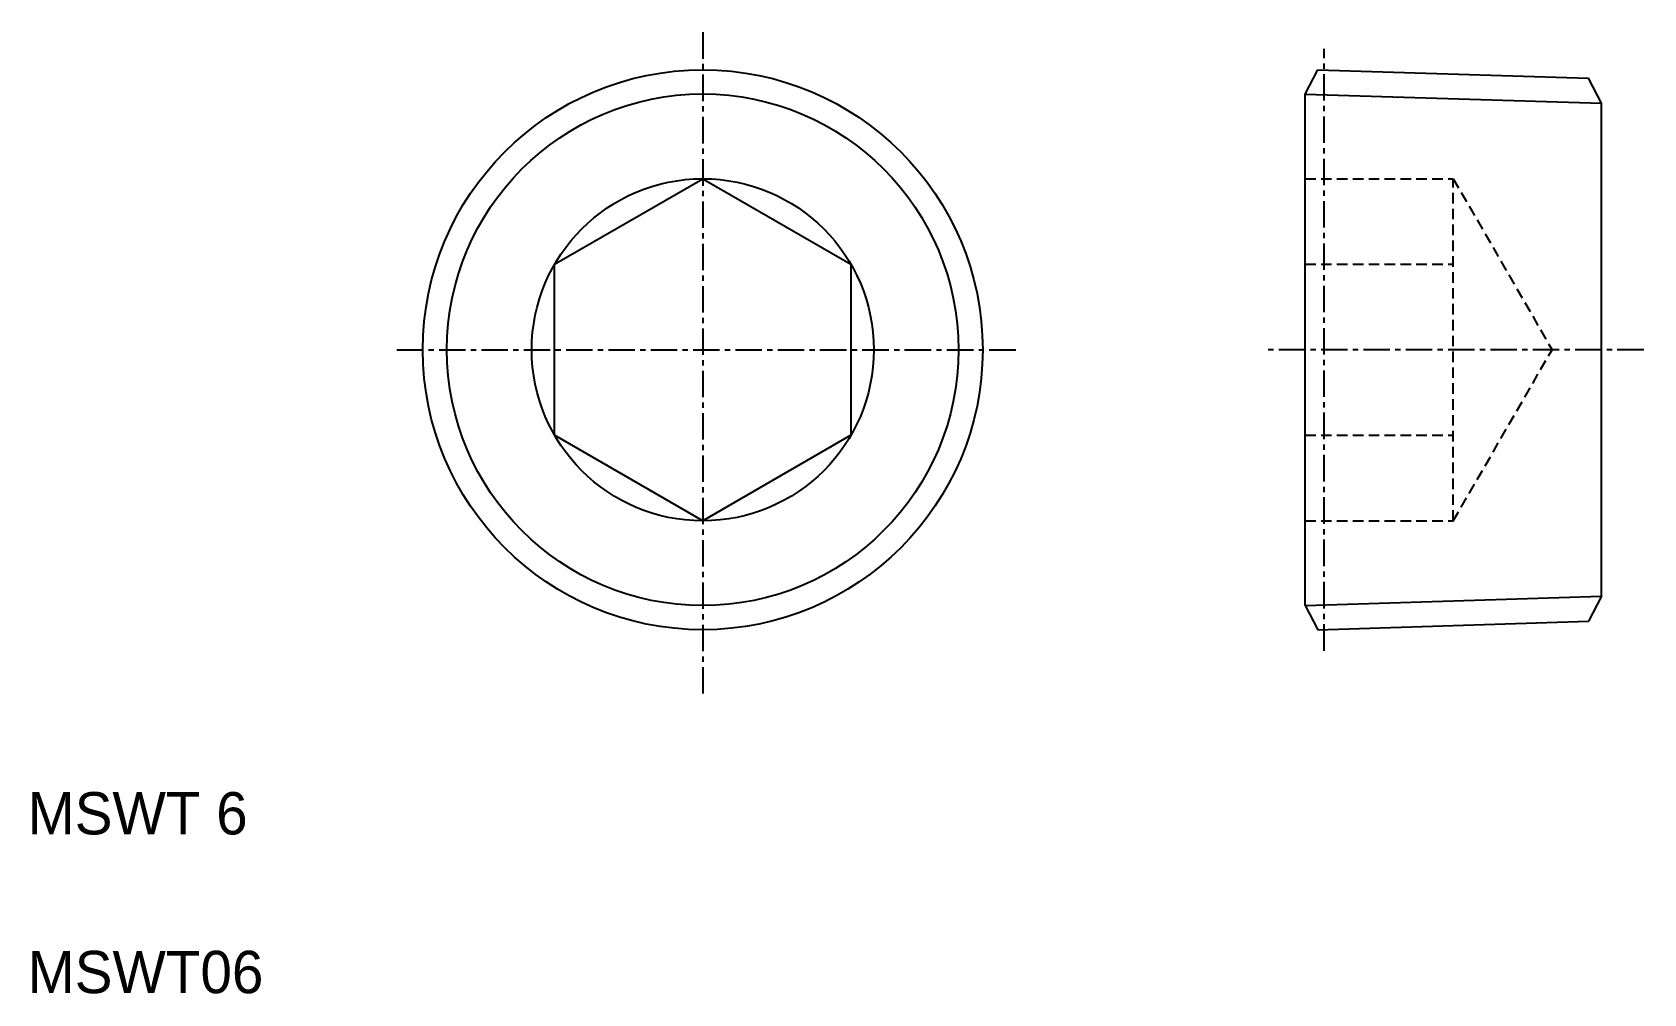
# Model space of a CAD drawing. Extents: x 5.2 to 81.4, y 5 to 50.4.
import ezdxf

# ---------------------------------------------------------------- set-up
doc = ezdxf.new("R2010")
doc.units = 0
doc.linetypes.add('CENTER', pattern=[2, 1.25, -0.25, 0.25, -0.25])
doc.linetypes.add('DASHED', pattern=[0.75, 0.5, -0.25])
doc.layers.get('0').update_dxf_attribs({"linetype": 'CONTINUOUS'})
doc.layers.add('CENTER', color=1, linetype='CENTER')

msp = doc.modelspace()

# ---------------------------------------------------------------- linework, layer by layer
at = {"color": 7, "linetype": 'CONTINUOUS'}
for p, q in [((65.379, 47.487), (65.974, 48.631)), ((65.974, 48.631), (78.764, 48.231)), ((79.379, 47.05), (78.764, 48.231)), ((65.379, 23.314), (65.379, 47.487)), ((79.379, 23.752), (79.379, 47.05)), ((29.907, 39.442), (36.907, 43.484)), ((36.907, 43.484), (43.907, 39.442)), ((29.907, 31.359), (29.907, 39.442)), ((43.907, 39.442), (43.907, 31.359)), ((36.907, 27.318), (29.907, 31.359)), ((43.907, 31.359), (36.907, 27.318)), ((79.379, 23.752), (78.764, 22.571)), ((65.379, 23.314), (65.974, 22.171)), ((65.974, 22.171), (78.764, 22.571))]:
    msp.add_line(p, q, dxfattribs=at)
at = {"color": 3, "linetype": 'CONTINUOUS'}
for p, q in [((65.379, 47.487), (79.379, 47.05)), ((65.379, 23.314), (79.379, 23.752))]:
    msp.add_line(p, q, dxfattribs=at)
at = {"color": 3, "linetype": 'DASHED'}
for p, q in [((65.379, 43.484), (72.379, 43.484)), ((72.379, 43.484), (77.045, 35.401)), ((72.379, 27.318), (72.379, 43.484)), ((65.379, 39.442), (72.379, 39.442)), ((65.379, 35.401), (65.379, 35.401)), ((72.379, 27.318), (77.045, 35.401)), ((65.379, 31.359), (72.379, 31.359)), ((65.379, 27.318), (72.379, 27.318))]:
    msp.add_line(p, q, dxfattribs=at)
at = {"color": 7, "linetype": 'CONTINUOUS'}
for radius in [13.23, 12.087]:
    msp.add_circle((36.907, 35.401), radius, dxfattribs=at)
at = {"color": 3, "linetype": 'CONTINUOUS'}
msp.add_circle((36.907, 35.401), 8.083, dxfattribs=at)
at = {"layer": 'CENTER', "color": 1, "linetype": 'CENTER'}
for p, q in [((36.907, 50.406), (36.907, 19.012)), ((66.279, 21.18), (66.279, 49.621)), ((22.448, 35.401), (51.836, 35.401)), ((81.379, 35.401), (63.379, 35.401))]:
    msp.add_line(p, q, dxfattribs=at)

# ---------------------------------------------------------------- texts
at = {"color": 7, "linetype": 'CONTINUOUS'}
for s, p in [('MSWT 6', (5, 12.5)), ('MSWT06', (5, 5))]:
    msp.add_text(s, height=2, dxfattribs=at).set_placement(p)

doc.saveas('drawing.dxf')
